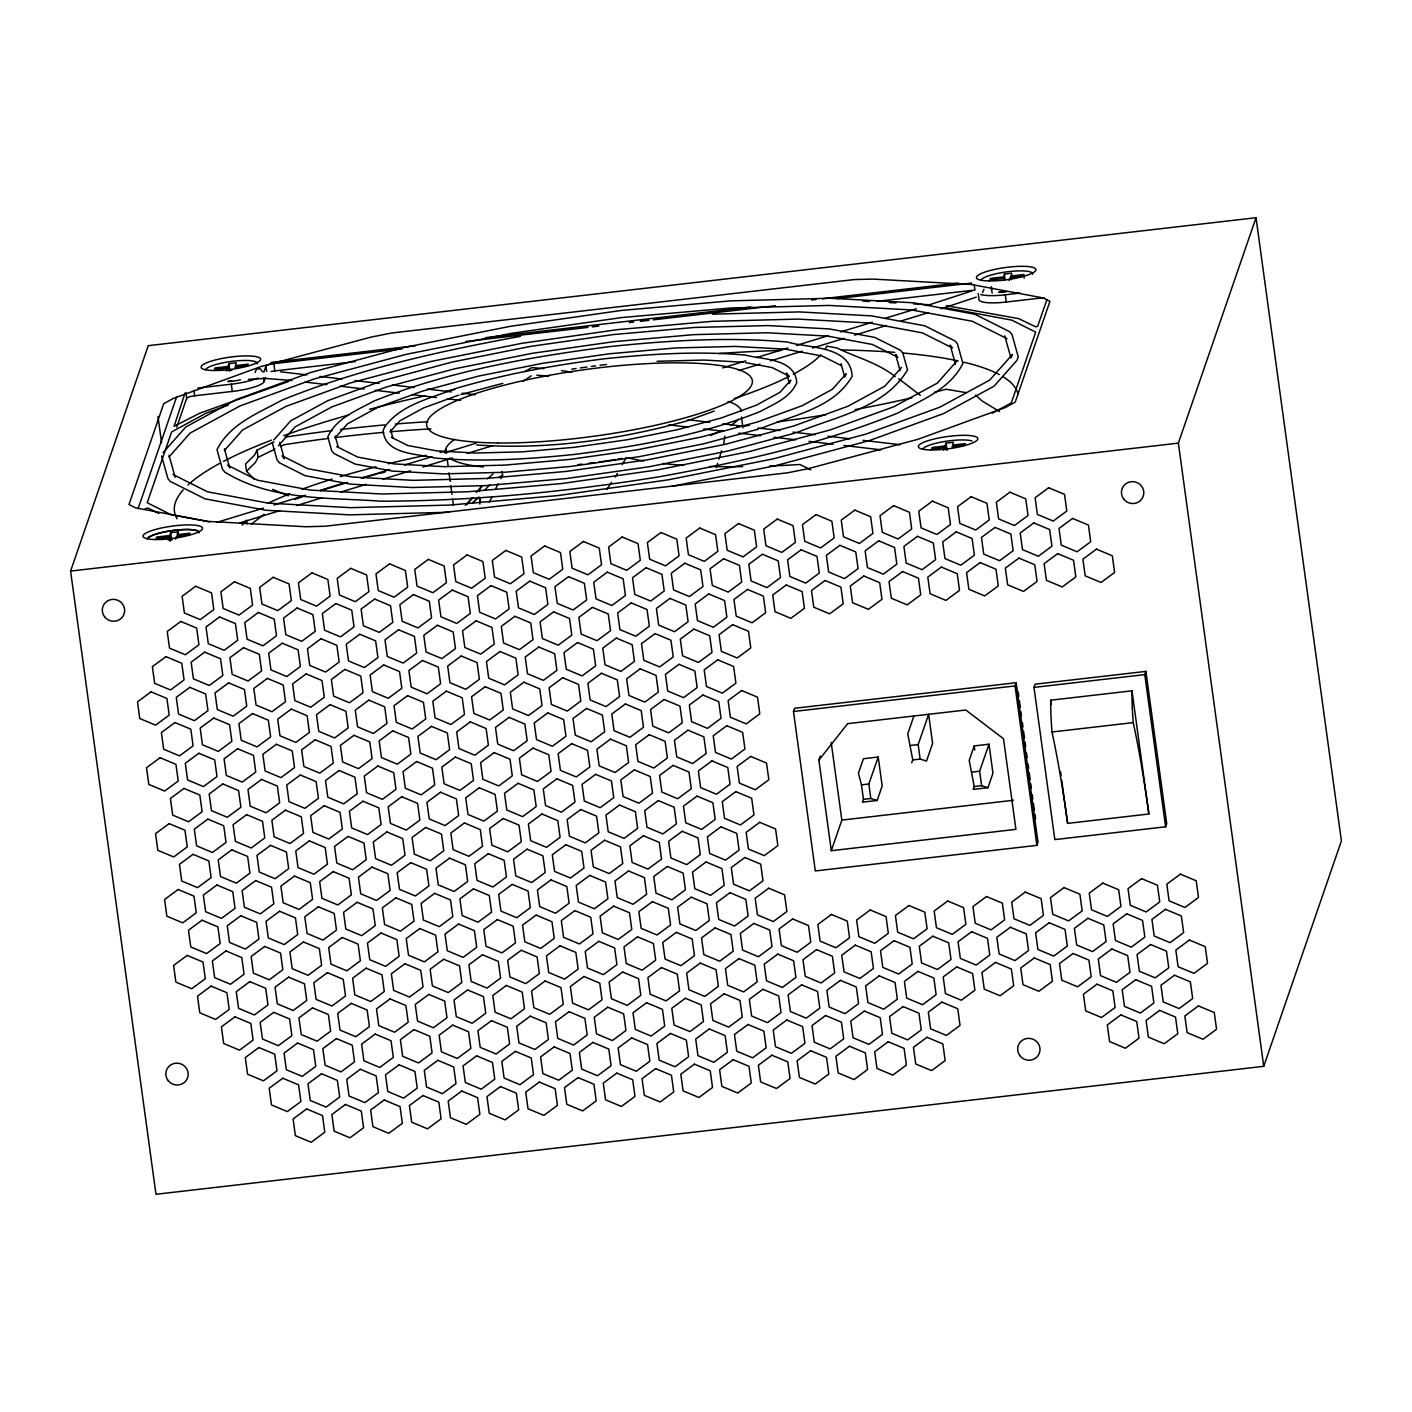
<?xml version="1.0" encoding="UTF-8"?>
<svg xmlns="http://www.w3.org/2000/svg" width="1412" height="1412" viewBox="0 0 1412 1412"><rect width="100%" height="100%" fill="white"/><g stroke="black" fill="none" stroke-linecap="round" stroke-linejoin="round"><path stroke-width="1.5" d="M723.615 444.462L724.868 436.149M716.343 467.443L717.667 463.277M718.99 459.094L721.62 450.746M70.6 571.083L148.26 345.675L1256.027 217.713L1341.4 840.917L1263.74 1066.325L155.973 1194.287L70.6 571.083L1178.367 443.121L1256.027 217.713M138.094 508.655L176.712 396.56M185.007 393.065L174.1 426.3L199.816 413.186L288.63 381.469M176.747 427.165L186.702 398.255L185.96 392.818M178.547 535.466L178.053 531.847L170.658 532.712L169.687 535.519L156.767 537.019L156.22 538.625L169.14 537.125L168.169 539.949L171.858 539.525M226.414 370.879L227.385 368.073L214.465 369.556L215.012 367.95L227.932 366.467L228.903 363.643L236.298 362.796L235.327 365.602L248.247 364.12L247.682 365.726L234.763 367.208M175.547 539.102L176.518 536.278L189.455 534.777L190.002 533.171L177.082 534.671L178.053 531.847M263.779 372.291L265.897 366.132A7.466 1.536 -7.8 0 1 273.84 363.661L402.208 348.835M186.702 398.255A7.466 1.536 -7.8 0 1 194.644 395.784L232.309 391.442A29.881 6.107 -7.8 0 0 264.062 381.593L265.474 377.481M793.473 711.507L794.585 708.294L1016.146 682.702L1037.979 842.117L1036.867 845.347L815.306 870.939L793.473 711.507L1015.034 685.914L1016.146 682.702M818.889 760.115L847.659 723.65L965.808 710.007L1003.508 738.776L1015.916 829.356L831.297 850.695L818.889 760.115L820.284 756.02M992.195 293.043L991.047 287.571M943.604 450.375L944.575 447.551L931.655 449.051L932.202 447.445L945.14 445.945L946.111 443.121L953.488 442.274L952.518 445.098L965.437 443.597L964.89 445.204L951.97 446.704M1003.879 280.511L1004.356 274.069L1011.733 273.204L1011.257 279.647M1009.245 280.459L1010.215 277.635L1023.135 276.152L1023.682 274.546L1010.763 276.028M831.297 850.695L841.834 820.09L831.191 742.447M878.211 757.008L868.839 783.995L870.833 798.486L877.187 800.48L882.182 785.99L878.211 757.008L863.438 758.721L858.443 773.211L861.461 784.86L863.456 799.351L862.414 802.192L877.187 800.48M1046.927 299.45L1037.679 326.296L1035.72 326.825L1018.582 318.6L946.428 305.698M913.864 716.078L907.757 733.799L912.77 759.938L911.728 762.78M974.209 745.924L969.214 760.415L974.227 786.555L973.186 789.396L987.959 787.684L992.954 773.194L988.982 744.212L974.209 745.924L974.774 750.054M988.982 744.212L979.628 771.199L981.605 785.69L987.959 787.684M1033.99 687.415L1035.102 684.185L1145.873 671.388L1166.718 823.567L1165.606 826.797L1054.835 839.593L1033.99 687.415L1144.761 674.618L1145.873 671.388M920.147 759.091L918.171 744.583L928.637 714.366L932.608 743.365L926.501 761.068L920.147 759.091L912.77 759.938M255.06 372.486L256.49 369.132L260.179 368.709L262.455 371.638M982.54 292.584L983.97 289.266M489.346 502.354L492.011 496.6M273.946 441.85L257.072 450.11L254.531 455.105L245.547 464.001L246.535 471.255L254.284 479.462M274.934 449.087L258.061 457.364L255.519 462.342L246.535 471.255M495.577 488.94L498.207 483.769M500.836 478.615L502.601 475.173L502.107 471.555M622.304 464.601L626.222 457.506M606.913 489.382L611.572 482.304M615.067 477.009L617.397 473.461M466.613 504.366L472.137 497.659M476.285 492.629L481.81 485.922A314.276 64.264 -7.8 0 0 479.321 491.535M163.033 452.687L185.854 426.936L236.192 399.578L310.605 372.503L404.026 347.511L510.085 326.349L621.562 310.428L730.851 300.844L830.521 298.25L913.758 302.821L974.898 314.258L1009.774 331.767L1012.033 334.591L1018.299 357.077L1016.887 360.413L994.066 386.164L943.728 413.522L869.315 440.597L775.894 465.589L671.953 486.328M168.999 456.941L190.214 433.007L240.111 405.897L313.888 379.051L406.497 354.271L511.638 333.285L622.145 317.506L730.498 308.01L829.285 305.433L911.817 309.969M224.384 450.552L242.635 429.954L286.001 406.391L350.105 383.058L430.589 361.543L521.946 343.292L617.979 329.578L712.142 321.336L797.992 319.094L869.704 323.03L922.371 332.879L952.429 347.952L950.17 345.128L955.518 364.314M273.822 439.891L290.713 420.829L327.972 400.584L383.058 380.534L452.211 362.037L530.718 346.364L613.249 334.573L694.157 327.478L767.916 325.572L829.55 328.961L874.805 337.415L900.627 350.37L902.868 353.194L907.528 369.873C884.671 408.35 835.233 416.593 796.862 432.566M278.376 445.733L295.073 426.901L331.891 406.885L386.323 387.065L454.682 368.797L532.271 353.3L613.832 341.669L693.786 334.644L766.698 332.755L827.591 336.091L872.334 344.457L897.855 357.271L895.596 354.43L900.132 370.721M335.138 437.791L347.493 423.847L377.781 407.38L422.559 391.089L478.774 376.051L542.579 363.308L609.666 353.741L675.43 347.97L735.405 346.417L785.496 349.17L822.278 356.036L841.358 365.62M390.489 431.419L399.914 420.794L423.671 407.891L458.776 395.095M901.562 367.367L884.847 386.2L848.03 406.215L793.597 426.036L725.238 444.303L647.649 459.8L566.088 471.432L486.134 478.456L413.222 480.345L352.329 477.009L307.587 468.643L282.082 455.829L284.324 458.671L279.788 442.38M956.948 360.978L937.286 383.146L893.92 406.709L829.815 430.042L749.331 451.558L657.974 469.808L561.941 483.522L467.778 491.764L381.928 494.006L310.216 490.07L257.549 480.221L227.491 465.148M242.105 525.105L246.57 520.269L247.065 523.887M465.36 505.337L473.108 497.677M477.327 498.418L472.561 502.919L477.309 498.383M251.548 523.976L264.009 514.427M522.952 381.434L531.194 375.857M992.195 413.292L1011.292 402.914L1035.684 332.12L1011.857 320.153L945.157 307.692M145.224 508.549L148.084 508.091L158.903 513.527M280.423 446.492L284.077 444.762A314.276 64.264 -7.8 0 1 328.731 438.373M972.127 290.89L927.013 305.539M976.257 297.138L941.045 308.787M228.32 405.12L205.993 413.239L171.611 431.931L147.219 502.725L171.046 514.692L209.77 521.928M690.203 419.805L714.295 411.033M760.644 428.56C792.344 415.287 833.715 408.545 852.142 376.263C850.73 345.269 808.37 348.482 787.437 342.022C727.992 336.709 668.3 340.504 609.084 346.664C529.218 357.06 448.963 371.021 373.862 401.079C356.83 410.451 336.462 417.987 327.796 436.837L331.626 450.604L333.867 453.428L355.171 464.107L392.483 471.078L443.297 473.885L504.119 472.296L570.836 466.437L638.877 456.729L703.617 443.809L758.526 429.124M217.06 522.299L263.409 508.143M273.946 504.931L305.539 495.277M320.295 490.776L347.67 482.41M362.425 477.909L389.8 469.543M404.556 465.042L431.948 456.694M444.586 452.828L476.179 443.174M722.662 367.914L745.836 360.854M756.373 357.624L787.984 347.987M796.403 345.41L827.997 335.756M840.652 331.908L872.245 322.254M884.883 318.388L916.494 308.751M239.775 522.899L279.788 510.685M296.626 505.549L321.901 497.818M340.857 492.047L366.132 484.316M382.97 479.18L410.345 470.814M422.982 466.966L452.475 457.965M467.213 453.464L492.488 445.751M738.882 370.509L759.938 364.084M770.475 360.872L802.051 351.235M812.588 348.005L844.182 338.368M854.701 335.156L886.295 325.501M901.032 321.001L928.425 312.652M460.877 394.548L502.866 383.323M688.191 420.529C619.674 439.714 547.874 449.969 476.709 444.956M794.779 433.131L727.709 451.063L649.202 466.737L566.671 478.527L485.763 485.622L412.004 487.528L350.37 484.139L305.116 475.685L279.294 462.73L277.052 459.906L272.392 443.227M520.41 336.356C439.432 351.235 358.577 368.991 282.082 400.09C258.078 413.275 230.05 423.688 217.007 449.634L222.461 469.208L224.72 472.032C271.122 500.872 328.255 497.324 380.693 501.189C474.167 501.101 567.306 491.641 659.51 476.744C740.488 461.865 821.343 444.109 897.838 413.01C921.842 399.825 949.87 389.412 962.913 363.466L957.46 343.893L955.2 341.069L924.86 325.837L871.645 315.882L799.227 311.911L712.495 314.17M1003.385 276.876L990.447 278.376L989.9 279.982L1002.82 278.499M270.945 362.46L415.41 345.763M485.463 337.68L750.319 307.075M811.618 299.997L815.995 299.485M822.561 298.726L958.271 283.053M465.889 341.475L587.939 327.39M592.299 326.878L598.829 326.119M629.346 322.607L633.706 322.095M640.254 321.336L648.973 320.33M653.315 319.836L775.382 305.733M836.892 298.62L971.774 283.035M228.25 370.668L231.956 370.244M271.069 371.55A7.466 1.536 -7.8 0 1 274.828 370.915L355.33 361.613M877.046 301.338L974.951 290.042L974.209 284.606M197.839 388.053L231.321 384.188A29.881 6.107 -7.8 0 0 258.008 378.01M980.811 294.526A29.881 6.107 -7.8 0 0 1005.273 294.79L1019.923 293.096M978.198 293.572L978.957 299.009A29.881 6.107 -7.8 0 0 1006.279 302.027L1043.945 297.685M1050.74 700.193L1131.983 690.821L1148.856 814L1067.613 823.39A185.166 18.638 83.4 0 0 1051.993 731.998A67.458 6.795 83.4 0 1 1050.74 700.193L1051.34 704.517M910.775 745.448L918.171 744.583M1051.993 731.998L1133.236 722.609A67.458 6.795 83.4 0 1 1131.983 690.821M861.461 784.86L868.839 783.995M972.233 772.064L979.628 771.199M863.456 799.351L870.833 798.486M974.227 786.555L981.605 785.69M841.834 820.09L1013.428 800.269M248.459 379.369L265.103 378.398L291.931 380.516M966.373 392.66L946.199 389.235A314.276 64.264 -7.8 0 1 934.356 392.324M657.074 361.295L704.111 360.06L743.383 362.231M449.069 512.256L349.399 514.85L266.162 510.279L205.022 498.842L170.146 481.351L167.887 478.509L161.621 456.023M862.944 301.109L869.545 301.462M889.313 302.556L895.896 302.909M913.476 303.88L931.037 304.851M524.929 371.568L531.742 367.614A314.276 64.264 -7.8 0 1 543.691 368.585M280.547 371.797L306.828 374.904M319.977 376.439L341.88 379.016M355.012 380.569L379.104 383.393M392.236 384.946L414.14 387.523M427.289 389.077L451.381 391.901M462.324 393.189L475.456 394.742M687.891 419.735L709.795 422.312M722.926 423.847L744.83 426.424M757.979 427.977L779.865 430.554M793.014 432.107L814.918 434.684M828.05 436.22L849.953 438.797M863.085 440.35L900.327 444.727M305.08 382.07L326.984 384.646M340.133 386.182L364.225 389.024M375.186 390.312L399.278 393.154M412.428 394.689L436.52 397.531M447.48 398.819L460.612 400.373M668.741 424.853L688.456 427.183M703.794 428.983L723.509 431.295M738.847 433.113L760.75 435.69M773.9 437.226L795.803 439.803M808.952 441.356L833.062 444.198M844.005 445.486L881.247 449.863M913.97 310.375L972.427 321.301L1007.003 338.651M745.448 362.602L772.24 367.614L788.69 375.874L786.449 373.05L789.361 383.517L790.773 380.163L780.006 392.307L756.25 405.226L721.144 418.005L677.054 429.777L627.016 439.785L574.419 447.286L522.846 451.805L475.809 453.04L436.537 450.869L407.697 445.486L391.23 437.226M272.622 489.364L288.313 495.841M810.753 469.878L799.898 464.495A314.276 64.264 -7.8 0 1 769.593 466.013M336.656 446.527L357.642 457.064L394.425 463.93L444.515 466.684L504.49 465.13L570.254 459.359L637.341 449.793L701.146 437.049L757.361 422.011L802.14 405.721L832.427 389.253L846.159 373.774L844.747 377.11L841.022 363.749M172.917 474.45L207.493 491.8L268.103 503.131L350.635 507.667L449.422 505.09L557.775 495.594L668.282 479.815L773.423 458.829L866.033 434.066L939.81 407.203L989.706 380.093L1012.333 354.571L1010.921 357.924L1004.762 335.827M895.226 376.669C877.893 362.707 856.484 357.554 837.016 348.005L826.867 346.116A314.276 64.264 -7.8 0 1 825.385 348.958M898.685 378.698L920.289 395.289M999.555 411.58L982.046 400.937L975.639 395.042M390.559 429.583L392.889 437.949M335.173 435.99L338.368 447.445M224.402 448.787L229.75 467.972M168.999 455.176L175.159 477.274M991.33 286.76L991.895 289.495M1178.367 443.121L1263.74 1066.325M1144.761 674.618L1165.606 826.797M1023.682 274.546L1024.177 278.164M1004.356 274.069L1005.097 279.505M1005.273 294.79L1006.279 302.027M1060.518 771.517L1061.1 775.841M1061.7 780.165L1067.613 823.39M1018.193 692.004L1018.793 696.381M1019.393 700.74L1020.276 707.288M1020.876 711.666L1021.476 716.025M1022.376 722.591L1022.976 726.951M1023.576 731.328L1024.477 737.876M1025.077 742.235L1025.677 746.613M1026.559 753.161L1027.159 757.52M1028.06 764.086L1028.66 768.446M1029.26 772.823L1030.16 779.371M1030.76 783.731L1031.36 788.108M1032.243 794.656L1032.843 799.015M1033.443 803.393L1034.343 809.941M1034.943 814.3L1035.543 818.678M1015.034 685.914L1036.867 845.347M946.111 443.121L947.099 450.375M945.14 445.945L945.634 449.563M741.441 417.017L742.924 427.836M445.733 448.981L446.316 453.305M448.998 472.773L450.181 481.421M450.763 485.746L451.946 494.394M452.546 498.736L453.428 505.214M273.84 363.661L274.828 370.915M265.897 366.132L266.656 371.568M263.567 377.957L264.062 381.593M257.072 450.11L258.061 457.364M228.903 363.643L229.891 370.897M231.321 384.188L232.309 391.442M227.932 366.467L228.426 370.085M193.903 390.347L194.644 395.784M157.968 416.522L161.55 442.733M170.658 532.712L171.664 539.949M169.687 535.519L170.428 540.955M169.14 537.125L169.634 540.761M447.392 460.436L448.133 466.278M1133.236 722.609A185.166 18.638 83.4 0 1 1148.856 814M1003.385 291.684A14.95 3.053 -7.8 0 1 999.943 291.772M980.952 280.247A26.157 5.348 -7.8 0 1 1008.786 271.616A26.157 5.348 -7.8 0 1 1032.631 274.299M231.727 380.922A14.95 3.053 -7.8 0 1 227.95 381.258M205.499 369.82A26.157 5.348 -7.8 0 1 233.351 361.19A26.157 5.348 -7.8 0 1 257.196 363.872M147.254 538.89A26.157 5.348 -7.8 0 1 175.053 530.259A26.157 5.348 -7.8 0 1 198.951 532.906A26.157 5.348 -7.8 0 0 175.3 530.206A26.157 5.348 -7.8 0 0 147.413 538.819M922.707 449.316A26.157 5.348 -7.8 0 1 943.781 441.638A26.157 5.348 -7.8 0 1 971.95 440.932M479.903 504.155A314.276 64.264 -7.8 0 1 480.309 498.789M484.828 490.264A314.276 64.264 -7.8 0 1 489.77 484.934M498.913 477.644A314.276 64.264 -7.8 0 1 502.601 475.173M480.627 502.001A314.276 64.264 -7.8 0 1 478.915 496.918M487.528 478.897A314.276 64.264 -7.8 0 1 492.982 474.061M742.677 466.666A314.276 64.264 -7.8 0 1 709.742 466.454M683.726 465.289A314.276 64.264 -7.8 0 1 663.058 463.524M643.819 460.965A314.276 64.264 -7.8 0 1 628.022 457.929M268.121 503.202A314.276 64.264 -7.8 0 1 289.937 493.776M301.78 489.276A314.276 64.264 -7.8 0 1 332.173 479.092M340.257 476.621A314.276 64.264 -7.8 0 1 376.016 466.807M388.159 463.789A314.276 64.264 -7.8 0 1 425.93 455.282M440.032 452.422A314.276 64.264 -7.8 0 1 446.139 451.24M294.931 499.46A314.276 64.264 -7.8 0 1 302.768 496.53M320.506 490.37A314.276 64.264 -7.8 0 1 343.257 483.275M361.295 478.174A314.276 64.264 -7.8 0 1 377.004 474.044M378.998 473.532A314.276 64.264 -7.8 0 1 385.07 472.032M911.817 397.796A314.276 64.264 -7.8 0 1 855.037 409.621M825.861 414.722A314.276 64.264 -7.8 0 1 777.077 421.959M749.401 425.365A314.276 64.264 -7.8 0 1 736.693 426.742M820.884 354.783A314.276 64.264 -7.8 0 1 793.35 374.198M789.326 376.298A314.276 64.264 -7.8 0 1 734.417 398.502M536.789 375.151A314.276 64.264 -7.8 0 1 548.509 376.192M561.605 370.632A314.276 64.264 -7.8 0 1 571.842 372.203M335.103 437.561A314.276 64.264 -7.8 0 1 383.764 432.337M390.012 431.79A314.276 64.264 -7.8 0 1 430.942 428.877M285.206 437.19A314.276 64.264 -7.8 0 1 331.996 430.589M340.504 429.548A314.276 64.264 -7.8 0 1 384.858 424.906M395.254 424.024A314.276 64.264 -7.8 0 1 427.942 421.747M738.317 419.329A149.443 30.552 -7.8 0 1 730.798 425.436M721.691 430.519A149.443 30.552 -7.8 0 1 710.589 435.425M622.004 458.423A149.443 30.552 -7.8 0 1 617.662 459.147M615.491 459.518A149.443 30.552 -7.8 0 1 598.953 462.006M594.77 462.571A149.443 30.552 -7.8 0 1 588.539 463.365M582.344 464.124A149.443 30.552 -7.8 0 1 577.949 464.601M483.345 466.984A149.443 30.552 -7.8 0 1 449.528 458.088M445.415 452.475A149.443 30.552 -7.8 0 1 454.558 439.397M728.08 401.414A149.443 30.552 -7.8 0 1 741.459 411.351M177.1 518.786A425.912 87.103 -7.8 0 1 183.189 489.893M187.937 485.04A425.912 87.103 -7.8 0 1 219.601 463.454M223.537 461.353A425.912 87.103 -7.8 0 1 271.616 440.12M283.759 435.62A425.912 87.103 -7.8 0 1 348.605 415.004M369.485 409.321A425.912 87.103 -7.8 0 1 425.506 395.713M446.368 391.195A425.912 87.103 -7.8 0 1 454.876 389.43M571.719 369.167A425.912 87.103 -7.8 0 1 576.078 368.55M580.438 367.932A425.912 87.103 -7.8 0 1 586.968 367.032M591.31 366.449A425.912 87.103 -7.8 0 1 595.67 365.867M600.012 365.302A425.912 87.103 -7.8 0 1 606.507 364.472M719.202 353.477A425.912 87.103 -7.8 0 1 781.189 350.405M841.358 349.964A425.912 87.103 -7.8 0 1 894.749 352.347M902.868 353.018A425.912 87.103 -7.8 0 1 958.06 360.89M964.043 362.249A425.912 87.103 -7.8 0 1 999.308 374.586M1002.82 376.58A425.912 87.103 -7.8 0 1 1018.14 394.477M1006.297 291.807A16.061 3.283 -7.8 0 1 998.531 292.266M240.446 379.828A16.061 3.283 -7.8 0 1 228.267 381.575M163.721 403.691L128.986 504.543L135.693 507.914L207.688 521.363L305.698 526.747L324.884 526.252L787.49 472.808L807.893 468.749L917.888 439.326L1005.52 407.433L1015.193 402.173L1049.946 301.321L1043.239 297.95L971.244 284.483L873.234 279.099L854.048 279.594L391.442 333.038L371.038 337.115L261.026 366.52L173.411 398.413L163.721 403.691M384.594 427.095L383.181 430.431C384.841 454.911 417.299 453.393 434.596 458.017C481.386 462.201 528.37 459.2 575.002 454.364C637.871 446.174 701.058 435.196 760.168 411.527C773.758 404.079 790.226 397.955 796.739 382.67C795.08 358.189 762.621 359.707 745.324 355.083C698.534 350.9 651.55 353.9 604.918 358.736C554.457 365.02 504.313 374.109 455.494 388.565C430.819 398.484 401.043 404.22 384.594 427.095M195.686 586.262L182.113 596.288L184.39 612.967L200.239 619.603L213.812 609.56L211.535 592.899L195.686 586.262M180.807 621.457L167.234 631.482L169.528 648.143L185.378 654.78L198.933 644.755L196.656 628.075L180.807 621.457M234.445 581.779L220.89 591.822L223.167 608.484L239.016 615.12L252.589 605.077L250.295 588.416L234.445 581.779M165.928 656.633L152.372 666.676L154.649 683.337L170.499 689.974L184.072 679.931L181.777 663.269L165.928 656.633M219.584 616.973L206.011 626.999L208.288 643.678L224.137 650.297L237.71 640.271L235.433 623.61L219.584 616.973M273.222 577.296L259.649 587.339L261.944 604.001L277.793 610.637L291.366 600.612L289.072 583.933L273.222 577.296M151.066 691.827L137.494 701.852L139.77 718.532L155.62 725.15L169.193 715.125L166.916 698.463L151.066 691.827M204.705 652.15L191.132 662.193L193.426 678.854L209.276 685.491L222.849 675.465L220.554 658.786L204.705 652.15M258.343 612.49L244.788 622.533L247.065 639.195L262.914 645.831L276.487 635.788L274.21 619.127L258.343 612.49M311.999 572.831L298.426 582.856L300.703 599.518L316.553 606.154L330.126 596.129L327.849 579.467L311.999 572.831M189.826 687.344L176.271 697.369L178.547 714.048L194.397 720.685L207.97 710.642L205.675 693.98L189.826 687.344M243.482 647.684L229.909 657.71L232.186 674.371L248.035 681.008L261.608 670.982L259.331 654.321L243.482 647.684M297.12 608.007L283.547 618.05L285.842 634.712L301.691 641.348L315.264 631.323L312.97 614.644L297.12 608.007M350.758 568.348L337.203 578.373L339.48 595.052L355.33 601.688L368.903 591.646L366.626 574.984L350.758 568.348M174.964 722.538L161.392 732.563L163.668 749.225L179.518 755.861L193.091 745.836L190.814 729.174L174.964 722.538M228.603 682.861L215.03 692.904L217.324 709.565L233.174 716.202L246.747 706.177L244.452 689.497L228.603 682.861M282.241 643.201L268.686 653.226L270.963 669.906L286.812 676.542L300.385 666.499L298.108 649.838L282.241 643.201M335.897 603.542L322.324 613.567L324.601 630.229L340.469 636.865L354.024 626.84L351.747 610.16L335.897 603.542M389.535 563.865L375.963 573.907L378.257 590.569L394.107 597.205L407.68 587.163L405.385 570.501L389.535 563.865M160.085 757.714L146.513 767.757L148.807 784.419L164.657 791.055L178.23 781.012L175.935 764.351L160.085 757.714M213.724 718.055L200.169 728.08L202.445 744.759L218.295 751.396L231.868 741.353L229.591 724.691L213.724 718.055M267.38 678.395L253.807 688.421L256.084 705.082L271.951 711.719L285.506 701.693L283.23 685.014L267.38 678.395M321.018 638.718L307.445 648.761L309.74 665.423L325.59 672.059L339.162 662.016L336.868 645.355L321.018 638.718M374.674 599.059L361.101 609.084L363.378 625.763L379.228 632.382L392.801 622.357L390.524 605.695L374.674 599.059M428.313 559.381L414.74 569.424L417.034 586.086L432.884 592.722L446.439 582.697L444.162 566.018L428.313 559.381M198.863 753.249L185.29 763.274L187.567 779.936L203.434 786.572L216.989 776.547L214.712 759.868L198.863 753.249M252.501 713.572L238.928 723.615L241.223 740.276L257.072 746.913L270.645 736.87L268.351 720.208L252.501 713.572M306.157 673.912L292.584 683.938L294.861 700.617L310.711 707.235L324.283 697.21L322.007 680.549L306.157 673.912M359.795 634.235L346.222 644.278L348.499 660.94L364.367 667.576L377.922 657.551L375.645 640.871L359.795 634.235M413.434 594.576L399.878 604.618L402.155 621.28L418.005 627.916L431.578 617.874L429.283 601.212L413.434 594.576M467.09 554.916L453.517 564.941L455.794 581.603L471.643 588.239L485.216 578.214L482.939 561.552L467.09 554.916M183.984 788.425L170.411 798.468L172.705 815.13L188.555 821.766L202.128 811.723L199.833 795.062L183.984 788.425M237.64 748.766L224.067 758.791L226.344 775.47L242.193 782.089L255.766 772.064L253.489 755.402L237.64 748.766M291.278 709.089L277.705 719.132L279.982 735.793L295.849 742.43L309.404 732.404L307.128 715.725L291.278 709.089M344.916 669.429L331.343 679.454L333.638 696.134L349.488 702.77L363.06 692.727L360.766 676.066L344.916 669.429M398.572 629.77L384.999 639.795L387.276 656.456L403.126 663.093L416.699 653.068L414.422 636.406L398.572 629.77M452.211 590.092L438.638 600.135L440.932 616.797L456.782 623.433L470.337 613.408L468.06 596.729L452.211 590.092M505.849 550.433L492.294 560.458L494.571 577.137L510.42 583.774L523.993 573.731L521.699 557.069L505.849 550.433M169.122 823.62L155.549 833.645L157.826 850.306L173.676 856.943L187.249 846.918L184.972 830.256L169.122 823.62M222.761 783.942L209.188 793.985L211.465 810.647L227.332 817.283L240.887 807.258L238.61 790.579L222.761 783.942M276.399 744.283L262.826 754.308L265.121 770.987L280.97 777.624L294.543 767.581L292.249 750.919L276.399 744.283M330.055 704.623L316.482 714.648L318.759 731.31L334.609 737.947L348.182 727.921L345.905 711.26L330.055 704.623M383.693 664.946L370.12 674.989L372.415 691.651L388.265 698.287L401.82 688.244L399.543 671.582L383.693 664.946M437.332 625.287L423.776 635.312L426.053 651.991L441.903 658.627L455.476 648.585L453.181 631.923L437.332 625.287M490.988 585.627L477.415 595.652L479.692 612.314L495.541 618.95L509.114 608.925L506.837 592.246L490.988 585.627M544.626 545.95L531.053 555.993L533.348 572.654L549.197 579.291L562.77 569.248L560.476 552.586L544.626 545.95M207.882 819.136L194.309 829.162L196.603 845.841L212.453 852.477L226.026 842.434L223.731 825.773L207.882 819.136M261.538 779.477L247.965 789.502L250.242 806.164L266.091 812.8L279.664 802.775L277.387 786.096L261.538 779.477M315.176 739.8L301.603 749.843L303.898 766.504L319.747 773.141L333.303 763.098L331.026 746.436L315.176 739.8M368.814 700.14L355.259 710.165L357.536 726.845L373.386 733.481L386.959 723.438L384.664 706.777L368.814 700.14M422.47 660.481L408.898 670.506L411.174 687.167L427.024 693.804L440.597 683.779L438.32 667.099L422.47 660.481M476.109 620.803L462.536 630.846L464.83 647.508L480.68 654.144L494.253 644.101L491.958 627.44L476.109 620.803M529.747 581.144L516.192 591.169L518.469 607.848L534.318 614.467L547.891 604.442L545.614 587.78L529.747 581.144M583.403 541.467L569.83 551.51L572.107 568.171L587.957 574.808L601.53 564.782L599.253 548.103L583.403 541.467M193.02 854.331L179.448 864.356L181.724 881.017L197.574 887.654L211.147 877.629L208.87 860.949L193.02 854.331M246.659 814.653L233.086 824.696L235.38 841.358L251.23 847.994L264.785 837.951L262.508 821.29L246.659 814.653M300.297 774.994L286.742 785.019L289.019 801.698L304.868 808.317L318.441 798.292L316.147 781.63L300.297 774.994M353.953 735.317L340.38 745.36L342.657 762.021L358.507 768.657L372.08 758.632L369.803 741.953L353.953 735.317M407.591 695.657L394.019 705.7L396.313 722.362L412.163 728.998L425.736 718.955L423.441 702.293L407.591 695.657M461.23 655.998L447.675 666.023L449.951 682.702L465.801 689.321L479.374 679.296L477.097 662.634L461.23 655.998M514.886 616.32L501.313 626.363L503.59 643.025L519.439 649.661L533.012 639.636L530.736 622.957L514.886 616.32M568.524 576.661L554.951 586.686L557.246 603.365L573.095 610.002L586.668 599.959L584.374 583.297L568.524 576.661M622.18 537.001L608.607 547.026L610.884 563.688L626.734 570.324L640.307 560.299L638.03 543.638L622.18 537.001M178.141 889.507L164.569 899.55L166.863 916.212L182.713 922.848L196.268 912.805L193.991 896.143L178.141 889.507M231.78 849.847L218.225 859.873L220.501 876.552L236.351 883.171L249.924 873.145L247.63 856.484L231.78 849.847M285.436 810.17L271.863 820.213L274.14 836.875L289.99 843.511L303.562 833.486L301.285 816.807L285.436 810.17M339.074 770.511L325.501 780.554L327.796 797.215L343.645 803.852L357.201 793.809L354.924 777.147L339.074 770.511M392.712 730.851L379.157 740.876L381.434 757.538L397.284 764.174L410.857 754.149L408.58 737.488L392.712 730.851M446.368 691.174L432.796 701.217L435.072 717.878L450.922 724.515L464.495 714.49L462.218 697.81L446.368 691.174M500.007 651.514L486.434 661.54L488.728 678.219L504.578 684.855L518.151 674.812L515.857 658.151L500.007 651.514M553.645 611.855L540.09 621.88L542.367 638.542L558.217 645.178L571.789 635.153L569.513 618.491L553.645 611.855M607.301 572.178L593.728 582.221L596.005 598.882L611.873 605.519L625.428 595.476L623.151 578.814L607.301 572.178M660.94 532.518L647.367 542.543L649.661 559.223L665.511 565.859L679.084 555.816L676.789 539.155L660.94 532.518M216.918 885.024L203.346 895.067L205.623 911.728L221.472 918.365L235.045 908.34L232.768 891.66L216.918 885.024M270.557 845.364L256.984 855.39L259.279 872.069L275.128 878.705L288.683 868.662L286.407 852.001L270.557 845.364M324.195 805.705L310.64 815.73L312.917 832.392L328.767 839.028L342.339 829.003L340.045 812.341L324.195 805.705M377.851 766.028L364.278 776.07L366.555 792.732L382.405 799.368L395.978 789.343L393.701 772.664L377.851 766.028M431.49 726.368L417.917 736.393L420.211 753.073L436.061 759.709L449.634 749.666L447.339 733.005L431.49 726.368M485.128 686.709L471.573 696.734L473.85 713.395L489.699 720.032L503.272 710.007L500.995 693.327L485.128 686.709M538.784 647.031L525.211 657.074L527.488 673.736L543.355 680.372L556.91 670.329L554.634 653.668L538.784 647.031M592.422 607.372L578.849 617.397L581.144 634.076L596.994 640.713L610.566 630.67L608.272 614.008L592.422 607.372M646.078 567.712L632.505 577.737L634.782 594.399L650.632 601.035L664.205 591.01L661.928 574.331L646.078 567.712M699.717 528.035L686.144 538.078L688.438 554.74L704.288 561.376L717.843 551.333L715.566 534.671L699.717 528.035M202.04 920.218L188.467 930.243L190.761 946.922L206.611 953.559L220.166 943.516L217.889 926.854L202.04 920.218M255.678 880.558L242.123 890.584L244.4 907.245L260.249 913.882L273.822 903.856L271.528 887.195L255.678 880.558M309.334 840.881L295.761 850.924L298.038 867.586L313.888 874.222L327.46 864.179L325.184 847.518L309.334 840.881M362.972 801.222L349.399 811.247L351.694 827.926L367.544 834.563L381.116 824.52L378.822 807.858L362.972 801.222M416.611 761.562L403.055 771.587L405.332 788.249L421.182 794.885L434.755 784.86L432.478 768.181L416.611 761.562M470.267 721.885L456.694 731.928L458.971 748.589L474.838 755.226L488.393 745.183L486.116 728.521L470.267 721.885M523.905 682.225L510.332 692.251L512.627 708.93L528.476 715.549L542.049 705.523L539.755 688.862L523.905 682.225M577.561 642.548L563.988 652.591L566.265 669.253L582.115 675.889L595.688 665.864L593.411 649.185L577.561 642.548M631.199 602.889L617.626 612.932L619.921 629.593L635.771 636.23L649.326 626.187L647.049 609.525L631.199 602.889M684.838 563.229L671.282 573.254L673.559 589.934L689.409 596.552L702.982 586.527L700.687 569.866L684.838 563.229M738.494 523.552L724.921 533.595L727.198 550.256L743.047 556.893L756.62 546.868L754.343 530.188L738.494 523.552M187.161 955.412L173.605 965.437L175.882 982.099L191.732 988.735L205.305 978.71L203.01 962.031L187.161 955.412M240.817 915.735L227.244 925.778L229.521 942.439L245.37 949.076L258.943 939.033L256.666 922.371L240.817 915.735M294.455 876.075L280.882 886.101L283.177 902.78L299.026 909.416L312.599 899.373L310.305 882.712L294.455 876.075M348.093 836.416L334.538 846.441L336.815 863.103L352.665 869.739L366.237 859.714L363.961 843.035L348.093 836.416M401.749 796.739L388.176 806.782L390.453 823.443L406.321 830.079L419.876 820.037L417.599 803.375L401.749 796.739M455.388 757.079L441.815 767.104L444.109 783.784L459.959 790.402L473.532 780.377L471.237 763.715L455.388 757.079M509.044 717.402L495.471 727.445L497.748 744.106L513.597 750.743L527.17 740.718L524.893 724.038L509.044 717.402M562.682 677.742L549.109 687.785L551.404 704.447L567.253 711.083L580.809 701.04L578.532 684.379L562.682 677.742M616.32 638.083L602.765 648.108L605.042 664.77L620.892 671.406L634.465 661.381L632.17 644.719L616.32 638.083M669.976 598.406L656.403 608.448L658.68 625.11L674.53 631.746L688.103 621.721L685.826 605.042L669.976 598.406M723.615 558.746L710.042 568.771L712.336 585.45L728.186 592.087L741.741 582.044L739.464 565.382L723.615 558.746M777.253 519.087L763.698 529.112L765.975 545.773L781.824 552.41L795.397 542.385L793.103 525.723L777.253 519.087M225.938 950.929L212.365 960.954L214.659 977.633L230.509 984.252L244.082 974.227L241.787 957.565L225.938 950.929M279.576 911.252L266.021 921.295L268.298 937.956L284.147 944.593L297.72 934.567L295.443 917.888L279.576 911.252M333.232 871.592L319.659 881.635L321.936 898.297L337.803 904.933L351.359 894.89L349.082 878.229L333.232 871.592M386.87 831.933L373.297 841.958L375.592 858.637L391.442 865.256L405.015 855.231L402.72 838.569L386.87 831.933M440.526 792.256L426.953 802.298L429.23 818.96L445.08 825.596L458.653 815.571L456.376 798.892L440.526 792.256M494.165 752.596L480.592 762.621L482.869 779.3L498.736 785.937L512.291 775.894L510.014 759.232L494.165 752.596M547.803 712.936L534.23 722.962L536.525 739.623L552.374 746.26L565.947 736.234L563.653 719.573L547.803 712.936M601.459 673.259L587.886 683.302L590.163 699.964L606.013 706.6L619.586 696.575L617.309 679.896L601.459 673.259M655.097 633.6L641.525 643.625L643.819 660.304L659.669 666.941L673.224 656.898L670.947 640.236L655.097 633.6M708.736 593.94L695.181 603.965L697.457 620.627L713.307 627.263L726.88 617.238L724.585 600.577L708.736 593.94M762.392 554.263L748.819 564.306L751.096 580.967L766.945 587.604L780.518 577.561L778.241 560.899L762.392 554.263M816.03 514.603L802.457 524.629L804.752 541.308L820.601 547.944L834.174 537.901L831.88 521.24L816.03 514.603M211.059 986.106L197.504 996.148L199.78 1012.81L215.63 1019.446L229.203 1009.421L226.926 992.742L211.059 986.106M264.715 946.446L251.142 956.489L253.419 973.15L269.268 979.787L282.841 969.744L280.564 953.082L264.715 946.446M318.353 906.786L304.78 916.812L307.075 933.473L322.924 940.11L336.497 930.084L334.203 913.423L318.353 906.786M372.009 867.109L358.436 877.152L360.713 893.814L376.563 900.45L390.136 890.425L387.859 873.746L372.009 867.109M425.647 827.45L412.075 837.475L414.351 854.154L430.219 860.79L443.774 850.748L441.497 834.086L425.647 827.45M479.286 787.79L465.713 797.815L468.007 814.477L483.857 821.113L497.43 811.088L495.135 794.427L479.286 787.79M532.942 748.113L519.369 758.156L521.646 774.817L537.495 781.454L551.068 771.429L548.791 754.749L532.942 748.113M586.58 708.453L573.007 718.479L575.302 735.158L591.151 741.794L604.707 731.751L602.43 715.09L586.58 708.453M640.218 668.794L626.663 678.819L628.94 695.481L644.79 702.117L658.363 692.092L656.068 675.413L640.218 668.794M693.874 629.117L680.302 639.159L682.578 655.821L698.428 662.457L712.001 652.415L709.724 635.753L693.874 629.117M747.513 589.457L733.94 599.482L736.234 616.162L752.084 622.798L765.657 612.755L763.362 596.093L747.513 589.457M801.151 549.798L787.596 559.823L789.873 576.484L805.722 583.121L819.295 573.095L817.018 556.416L801.151 549.798M854.807 510.12L841.234 520.163L843.511 536.825L859.378 543.461L872.934 533.418L870.657 516.757L854.807 510.12M249.836 981.64L236.263 991.665L238.557 1008.327L254.407 1014.963L267.98 1004.938L265.685 988.276L249.836 981.64M303.474 941.963L289.919 952.006L292.196 968.667L308.045 975.304L321.618 965.278L319.341 948.599L303.474 941.963M357.13 902.303L343.557 912.328L345.834 929.008L361.701 935.644L375.257 925.601L372.98 908.94L357.13 902.303M410.768 862.644L397.196 872.669L399.49 889.331L415.34 895.967L428.913 885.942L426.618 869.28L410.768 862.644M464.424 822.967L450.852 833.009L453.128 849.671L468.978 856.307L482.551 846.265L480.274 829.603L464.424 822.967M518.063 783.307L504.49 793.332L506.784 810.011L522.634 816.648L536.189 806.605L533.913 789.943L518.063 783.307M571.701 743.647L558.146 753.673L560.423 770.334L576.272 776.971L589.845 766.945L587.551 750.266L571.701 743.647M625.357 703.97L611.784 714.013L614.061 730.675L629.911 737.311L643.484 727.268L641.207 710.607L625.357 703.97M678.995 664.311L665.423 674.336L667.717 691.015L683.567 697.634L697.14 687.609L694.845 670.947L678.995 664.311M732.634 624.633L719.079 634.676L721.355 651.338L737.205 657.974L750.778 647.949L748.501 631.27L732.634 624.633M786.29 584.974L772.717 595.017L774.994 611.678L790.861 618.315L804.416 608.272L802.14 591.61L786.29 584.974M839.928 545.314L826.355 555.34L828.65 572.019L844.5 578.638L858.072 568.612L855.778 551.951L839.928 545.314M893.584 505.637L880.011 515.68L882.288 532.342L898.138 538.978L911.711 528.953L909.434 512.274L893.584 505.637M234.957 1016.817L221.402 1026.859L223.678 1043.521L239.528 1050.157L253.101 1040.114L250.824 1023.453L234.957 1016.817M288.613 977.157L275.04 987.182L277.317 1003.861L293.184 1010.498L306.739 1000.455L304.462 983.793L288.613 977.157M342.251 937.497L328.678 947.523L330.973 964.184L346.822 970.821L360.395 960.795L358.101 944.116L342.251 937.497M395.907 897.82L382.334 907.863L384.611 924.525L400.461 931.161L414.034 921.118L411.757 904.457L395.907 897.82M449.545 858.161L435.973 868.186L438.267 884.865L454.117 891.484L467.672 881.459L465.395 864.797L449.545 858.161M503.184 818.501L489.629 828.526L491.905 845.188L507.755 851.824L521.328 841.799L519.034 825.12L503.184 818.501M556.84 778.824L543.267 788.867L545.544 805.528L561.394 812.165L574.966 802.122L572.69 785.46L556.84 778.824M610.478 739.164L596.905 749.19L599.2 765.869L615.05 772.488L628.622 762.462L626.328 745.801L610.478 739.164M664.117 699.487L650.561 709.53L652.838 726.192L668.688 732.828L682.261 722.803L679.984 706.124L664.117 699.487M717.773 659.828L704.2 669.87L706.477 686.532L722.326 693.168L735.899 683.126L733.622 666.464L717.773 659.828M825.067 580.491L811.494 590.534L813.771 607.195L829.621 613.832L843.193 603.807L840.917 587.127L825.067 580.491M878.705 540.831L865.132 550.856L867.409 567.536L883.277 574.172L896.832 564.129L894.555 547.468L878.705 540.831M932.344 501.172L918.771 511.197L921.065 527.859L936.915 534.495L950.488 524.47L948.193 507.808L932.344 501.172M273.734 1012.351L260.161 1022.376L262.455 1039.038L278.305 1045.674L291.878 1035.649L289.584 1018.97L273.734 1012.351M327.39 972.674L313.817 982.717L316.094 999.378L331.944 1006.015L345.516 995.972L343.24 979.31L327.39 972.674M381.028 933.014L367.455 943.039L369.75 959.719L385.6 966.337L399.155 956.312L396.878 939.651L381.028 933.014M434.667 893.337L421.111 903.38L423.388 920.042L439.238 926.678L452.811 916.653L450.516 899.973L434.667 893.337M488.323 853.678L474.75 863.72L477.027 880.382L492.876 887.018L506.449 876.976L504.172 860.314L488.323 853.678M541.961 814.018L528.388 824.043L530.683 840.722L546.532 847.341L560.087 837.316L557.811 820.654L541.961 814.018M595.599 774.341L582.044 784.384L584.321 801.045L600.171 807.682L613.743 797.656L611.467 780.977L595.599 774.341M649.255 734.681L635.682 744.706L637.959 761.386L653.809 768.022L667.382 757.979L665.105 741.318L649.255 734.681M702.894 695.022L689.321 705.047L691.615 721.708L707.465 728.345L721.038 718.32L718.743 701.658L702.894 695.022M863.826 576.025L850.253 586.051L852.548 602.712L868.398 609.349L881.97 599.323L879.676 582.644L863.826 576.025M917.482 536.348L903.909 546.391L906.186 563.053L922.036 569.689L935.609 559.646L933.332 542.985L917.482 536.348M971.121 496.689L957.548 506.714L959.842 523.393L975.692 530.029L989.247 519.987L986.97 503.325L971.121 496.689M258.873 1047.527L245.3 1057.57L247.577 1074.232L263.426 1080.868L276.999 1070.825L274.722 1054.164L258.873 1047.527M312.511 1007.868L298.938 1017.893L301.233 1034.572L317.082 1041.191L330.637 1031.166L328.361 1014.504L312.511 1007.868M366.149 968.191L352.594 978.234L354.871 994.895L370.721 1001.532L384.293 991.506L381.999 974.827L366.149 968.191M419.805 928.531L406.232 938.556L408.509 955.236L424.359 961.872L437.932 951.829L435.655 935.168L419.805 928.531M473.444 888.872L459.871 898.897L462.165 915.558L478.015 922.195L491.57 912.17L489.293 895.508L473.444 888.872M527.082 849.194L513.527 859.237L515.804 875.899L531.653 882.535L545.226 872.51L542.932 855.831L527.082 849.194M580.738 809.535L567.165 819.56L569.442 836.239L585.292 842.876L598.865 832.833L596.588 816.171L580.738 809.535M634.376 769.875L620.803 779.901L623.098 796.562L638.948 803.199L652.52 793.173L650.226 776.512L634.376 769.875M688.015 730.198L674.459 740.241L676.736 756.903L692.586 763.539L706.159 753.496L703.882 736.835L688.015 730.198M741.671 690.539L728.098 700.564L730.375 717.243L746.242 723.879L759.797 713.837L757.52 697.175L741.671 690.539M902.603 571.542L889.03 581.567L891.325 598.247L907.175 604.865L920.73 594.84L918.453 578.179L902.603 571.542M956.242 531.865L942.687 541.908L944.963 558.57L960.813 565.206L974.386 555.181L972.091 538.501L956.242 531.865M1009.898 492.206L996.325 502.248L998.602 518.91L1014.451 525.546L1028.024 515.504L1025.747 498.842L1009.898 492.206M297.632 1043.044L284.077 1053.087L286.354 1069.749L302.203 1076.385L315.776 1066.36L313.482 1049.681L297.632 1043.044M351.288 1003.385L337.715 1013.41L339.992 1030.089L355.842 1036.726L369.414 1026.683L367.138 1010.021L351.288 1003.385M404.926 963.725L391.353 973.75L393.648 990.412L409.498 997.048L423.053 987.023L420.776 970.362L404.926 963.725M458.565 924.048L445.009 934.091L447.286 950.753L463.136 957.389L476.709 947.364L474.414 930.684L458.565 924.048M512.221 884.389L498.648 894.414L500.925 911.093L516.774 917.729L530.347 907.687L528.07 891.025L512.221 884.389M565.859 844.729L552.286 854.754L554.581 871.416L570.43 878.052L584.003 868.027L581.709 851.348L565.859 844.729M619.497 805.052L605.942 815.095L608.219 831.756L624.069 838.393L637.642 828.35L635.365 811.688L619.497 805.052M673.153 765.392L659.58 775.417L661.857 792.097L677.725 798.733L691.28 788.69L689.003 772.029L673.153 765.392M726.792 725.733L713.219 735.758L715.513 752.419L731.363 759.056L744.936 749.031L742.641 732.351L726.792 725.733M941.38 567.059L927.808 577.102L930.084 593.764L945.934 600.4L959.507 590.357L957.23 573.696L941.38 567.059M995.019 527.4L981.446 537.425L983.74 554.086L999.59 560.723L1013.163 550.698L1010.868 534.036L995.019 527.4M1048.657 487.722L1035.102 497.765L1037.379 514.427L1053.228 521.063L1066.801 511.038L1064.524 494.359L1048.657 487.722M282.771 1078.238L269.198 1088.264L271.475 1104.943L287.324 1111.579L300.897 1101.536L298.62 1084.875L282.771 1078.238M336.409 1038.579L322.836 1048.604L325.131 1065.266L340.98 1071.902L354.536 1061.877L352.259 1045.215L336.409 1038.579M390.047 998.902L376.492 1008.945L378.769 1025.606L394.619 1032.243L408.192 1022.2L405.897 1005.538L390.047 998.902M443.703 959.242L430.13 969.267L432.407 985.947L448.257 992.583L461.83 982.54L459.553 965.879L443.703 959.242M497.342 919.583L483.769 929.608L486.063 946.269L501.913 952.906L515.486 942.881L513.191 926.201L497.342 919.583M550.98 879.905L537.425 889.948L539.702 906.61L555.551 913.246L569.124 903.203L566.847 886.542L550.98 879.905M604.636 840.246L591.063 850.271L593.34 866.95L609.207 873.569L622.763 863.544L620.486 846.882L604.636 840.246M658.274 800.569L644.702 810.612L646.996 827.273L662.846 833.91L676.419 823.884L674.124 807.205L658.274 800.569M711.93 760.909L698.358 770.952L700.634 787.614L716.484 794.25L730.057 784.207L727.78 767.546L711.93 760.909M980.14 562.576L966.585 572.619L968.861 589.281L984.711 595.917L998.284 585.892L995.989 569.212L980.14 562.576M1033.796 522.917L1020.223 532.942L1022.5 549.621L1038.349 556.257L1051.922 546.215L1049.646 529.553L1033.796 522.917M321.53 1073.755L307.975 1083.798L310.252 1100.46L326.101 1107.096L339.674 1097.053L337.38 1080.392L321.53 1073.755M375.186 1034.096L361.613 1044.121L363.89 1060.8L379.74 1067.437L393.313 1057.394L391.036 1040.732L375.186 1034.096M428.824 994.436L415.252 1004.462L417.546 1021.123L433.396 1027.759L446.969 1017.734L444.674 1001.055L428.824 994.436M482.463 954.759L468.908 964.802L471.184 981.464L487.034 988.1L500.607 978.057L498.33 961.396L482.463 954.759M536.119 915.1L522.546 925.125L524.823 941.804L540.69 948.423L554.245 938.398L551.968 921.736L536.119 915.1M589.757 875.422L576.184 885.465L578.479 902.127L594.328 908.763L607.901 898.738L605.607 882.059L589.757 875.422M643.413 835.763L629.84 845.806L632.117 862.467L647.967 869.104L661.54 859.061L659.263 842.399L643.413 835.763M697.051 796.103L683.479 806.128L685.755 822.79L701.623 829.426L715.178 819.401L712.901 802.74L697.051 796.103M750.69 756.426L737.135 766.469L739.411 783.13L755.261 789.767L768.834 779.742L766.539 763.062L750.69 756.426M1018.917 558.111L1005.344 568.136L1007.638 584.797L1023.488 591.434L1037.061 581.409L1034.767 564.729L1018.917 558.111M1072.555 518.433L1059 528.476L1061.277 545.138L1077.127 551.774L1090.699 541.731L1088.423 525.07L1072.555 518.433M306.669 1108.949L293.096 1118.975L295.373 1135.654L311.222 1142.273L324.795 1132.247L322.518 1115.586L306.669 1108.949M360.307 1069.272L346.734 1079.315L349.029 1095.977L364.878 1102.613L378.451 1092.588L376.157 1075.909L360.307 1069.272M413.945 1029.613L400.39 1039.656L402.667 1056.317L418.517 1062.954L432.09 1052.911L429.813 1036.249L413.945 1029.613M467.601 989.953L454.029 999.978L456.305 1016.658L472.155 1023.276L485.728 1013.251L483.451 996.59L467.601 989.953M521.24 950.276L507.667 960.319L509.961 976.98L525.811 983.617L539.384 973.592L537.09 956.912L521.24 950.276M574.896 910.616L561.323 920.642L563.6 937.321L579.449 943.957L593.022 933.914L590.745 917.253L574.896 910.616M628.534 870.957L614.961 880.982L617.238 897.644L633.105 904.28L646.661 894.255L644.384 877.593L628.534 870.957M682.173 831.28L668.6 841.323L670.894 857.984L686.744 864.621L700.317 854.595L698.022 837.916L682.173 831.28M735.828 791.62L722.256 801.645L724.532 818.325L740.382 824.961L753.955 814.918L751.678 798.257L735.828 791.62M1057.694 553.628L1044.121 563.653L1046.398 580.332L1062.265 586.951L1075.82 576.926L1073.544 560.264L1057.694 553.628M345.428 1104.466L331.873 1114.509L334.15 1131.171L350 1137.807L363.572 1127.764L361.295 1111.103L345.428 1104.466M399.084 1064.807L385.511 1074.832L387.788 1091.494L403.638 1098.13L417.211 1088.105L414.934 1071.443L399.084 1064.807M452.722 1025.13L439.15 1035.172L441.444 1051.834L457.294 1058.471L470.867 1048.445L468.572 1031.766L452.722 1025.13M506.361 985.47L492.806 995.495L495.082 1012.175L510.932 1018.811L524.505 1008.768L522.228 992.106L506.361 985.47M560.017 945.811L546.444 955.836L548.721 972.497L564.588 979.134L578.143 969.109L575.867 952.447L560.017 945.811M613.655 906.133L600.082 916.176L602.377 932.838L618.227 939.474L631.799 929.431L629.505 912.77L613.655 906.133M667.311 866.474L653.738 876.499L656.015 893.178L671.865 899.815L685.438 889.772L683.161 873.11L667.311 866.474M720.95 826.814L707.377 836.839L709.671 853.501L725.521 860.137L739.076 850.112L736.799 833.433L720.95 826.814M1096.471 549.144L1082.898 559.187L1085.175 575.849L1101.025 582.485L1114.597 572.442L1112.321 555.781L1096.471 549.144M384.205 1099.983L370.632 1110.026L372.927 1126.688L388.777 1133.324L402.349 1123.299L400.055 1106.62L384.205 1099.983M437.844 1060.324L424.288 1070.349L426.565 1087.028L442.415 1093.665L455.988 1083.622L453.711 1066.96L437.844 1060.324M491.5 1020.664L477.927 1030.689L480.204 1047.351L496.071 1053.987L509.626 1043.962L507.349 1027.283L491.5 1020.664M545.138 980.987L531.565 991.03L533.86 1007.691L549.709 1014.328L563.282 1004.285L560.988 987.623L545.138 980.987M598.794 941.327L585.221 951.353L587.498 968.032L603.348 974.668L616.92 964.625L614.644 947.964L598.794 941.327M652.432 901.668L638.859 911.693L641.154 928.355L657.004 934.991L670.559 924.966L668.282 908.287L652.432 901.668M706.071 861.991L692.515 872.034L694.792 888.695L710.642 895.332L724.215 885.289L721.92 868.627L706.071 861.991M759.727 822.331L746.154 832.356L748.431 849.036L764.28 855.654L777.853 845.629L775.576 828.968L759.727 822.331M422.982 1095.518L409.409 1105.543L411.686 1122.205L427.554 1128.841L441.109 1118.816L438.832 1102.137L422.982 1095.518M476.621 1055.841L463.048 1065.883L465.342 1082.545L481.192 1089.181L494.765 1079.139L492.47 1062.477L476.621 1055.841M530.277 1016.181L516.704 1026.206L518.981 1042.886L534.83 1049.504L548.403 1039.479L546.126 1022.817L530.277 1016.181M583.915 976.504L570.342 986.547L572.637 1003.208L588.486 1009.845L602.042 999.82L599.765 983.14L583.915 976.504M637.553 936.844L623.998 946.887L626.275 963.549L642.125 970.185L655.697 960.142L653.403 943.481L637.553 936.844M691.209 897.185L677.636 907.21L679.913 923.889L695.763 930.508L709.336 920.483L707.059 903.821L691.209 897.185M744.848 857.508L731.275 867.55L733.569 884.212L749.419 890.848L762.992 880.823L760.697 864.144L744.848 857.508M461.759 1091.035L448.186 1101.06L450.463 1117.739L466.313 1124.358L479.886 1114.333L477.609 1097.671L461.759 1091.035M515.398 1051.358L501.825 1061.4L504.119 1078.062L519.969 1084.698L533.524 1074.673L531.247 1057.994L515.398 1051.358M569.036 1011.698L555.481 1021.741L557.758 1038.402L573.607 1045.039L587.18 1034.996L584.886 1018.334L569.036 1011.698M622.692 972.038L609.119 982.064L611.396 998.725L627.246 1005.362L640.819 995.336L638.542 978.675L622.692 972.038M676.33 932.361L662.757 942.404L665.052 959.066L680.902 965.702L694.457 955.677L692.18 938.998L676.33 932.361M729.969 892.702L716.413 902.727L718.69 919.406L734.54 926.043L748.113 916L745.818 899.338L729.969 892.702M500.519 1086.552L486.963 1096.577L489.24 1113.256L505.09 1119.892L518.663 1109.85L516.368 1093.188L500.519 1086.552M554.175 1046.892L540.602 1056.917L542.879 1073.579L558.728 1080.215L572.301 1070.19L570.024 1053.528L554.175 1046.892M607.813 1007.215L594.24 1017.258L596.535 1033.919L612.384 1040.556L625.94 1030.531L623.663 1013.851L607.813 1007.215M661.451 967.555L647.896 977.581L650.173 994.26L666.023 1000.896L679.596 990.853L677.301 974.192L661.451 967.555M715.107 927.896L701.535 937.921L703.811 954.583L719.661 961.219L733.234 951.194L730.957 934.532L715.107 927.896M768.746 888.219L755.173 898.261L757.467 914.923L773.317 921.559L786.89 911.517L784.595 894.855L768.746 888.219M539.296 1082.069L525.723 1092.111L528.017 1108.773L543.867 1115.409L557.422 1105.367L555.145 1088.705L539.296 1082.069M592.934 1042.409L579.379 1052.434L581.656 1069.113L597.505 1075.75L611.078 1065.707L608.784 1049.045L592.934 1042.409M646.59 1002.749L633.017 1012.775L635.294 1029.436L651.144 1036.073L664.717 1026.047L662.44 1009.368L646.59 1002.749M700.228 963.072L686.656 973.115L688.95 989.777L704.8 996.413L718.373 986.37L716.078 969.709L700.228 963.072M753.867 923.413L740.312 933.438L742.588 950.117L758.438 956.736L772.011 946.711L769.734 930.049L753.867 923.413M578.073 1077.603L564.5 1087.628L566.777 1104.29L582.626 1110.926L596.199 1100.901L593.923 1084.222L578.073 1077.603M631.711 1037.926L618.138 1047.969L620.433 1064.63L636.282 1071.267L649.855 1061.224L647.561 1044.562L631.711 1037.926M685.35 998.266L671.794 1008.292L674.071 1024.971L689.921 1031.59L703.494 1021.564L701.217 1004.903L685.35 998.266M739.005 958.589L725.433 968.632L727.709 985.294L743.577 991.93L757.132 981.905L754.855 965.226L739.005 958.589M792.644 918.93L779.071 928.972L781.365 945.634L797.215 952.27L810.788 942.228L808.494 925.566L792.644 918.93M616.832 1073.12L603.277 1083.145L605.554 1099.824L621.404 1106.443L634.976 1096.418L632.7 1079.756L616.832 1073.12M670.488 1033.443L656.915 1043.486L659.192 1060.147L675.042 1066.784L688.615 1056.758L686.338 1040.079L670.488 1033.443M724.127 993.783L710.554 1003.826L712.848 1020.488L728.698 1027.124L742.271 1017.081L739.976 1000.42L724.127 993.783M777.783 954.124L764.21 964.149L766.487 980.811L782.336 987.447L795.909 977.422L793.632 960.76L777.783 954.124M831.421 914.447L817.848 924.489L820.125 941.151L835.992 947.787L849.547 937.762L847.271 921.083L831.421 914.447M655.609 1068.637L642.036 1078.662L644.331 1095.341L660.181 1101.978L673.753 1091.935L671.459 1075.273L655.609 1068.637M709.265 1028.977L695.692 1039.003L697.969 1055.664L713.819 1062.301L727.392 1052.275L725.115 1035.614L709.265 1028.977M762.904 989.3L749.331 999.343L751.608 1016.005L767.475 1022.641L781.03 1012.616L778.753 995.937L762.904 989.3M816.542 949.641L802.969 959.666L805.264 976.345L821.113 982.981L834.686 972.939L832.392 956.277L816.542 949.641M870.198 909.981L856.625 920.006L858.902 936.668L874.752 943.304L888.324 933.279L886.048 916.6L870.198 909.981M694.386 1064.154L680.813 1074.197L683.09 1090.858L698.958 1097.495L712.513 1087.452L710.236 1070.79L694.386 1064.154M748.025 1024.494L734.452 1034.519L736.746 1051.199L752.596 1057.835L766.169 1047.792L763.874 1031.131L748.025 1024.494M801.681 984.835L788.108 994.86L790.385 1011.521L806.234 1018.158L819.807 1008.133L817.53 991.453L801.681 984.835M855.319 945.157L841.746 955.2L844.041 971.862L859.89 978.498L873.446 968.456L871.169 951.794L855.319 945.157M908.957 905.498L895.402 915.523L897.679 932.202L913.529 938.821L927.102 928.796L924.807 912.134L908.957 905.498M733.163 1059.688L719.59 1069.714L721.867 1086.375L737.717 1093.012L751.29 1082.986L749.013 1066.307L733.163 1059.688M786.802 1020.011L773.229 1030.054L775.523 1046.716L791.373 1053.352L804.928 1043.309L802.651 1026.648L786.802 1020.011M840.44 980.352L826.885 990.377L829.162 1007.056L845.011 1013.675L858.584 1003.65L856.29 986.988L840.44 980.352M894.096 940.674L880.523 950.717L882.8 967.379L898.65 974.015L912.223 963.99L909.946 947.311L894.096 940.674M947.734 901.015L934.162 911.058L936.456 927.719L952.306 934.356L965.879 924.313L963.584 907.651L947.734 901.015M771.923 1055.205L758.368 1065.23L760.644 1081.91L776.494 1088.528L790.067 1078.503L787.772 1061.842L771.923 1055.205M825.579 1015.528L812.006 1025.571L814.283 1042.232L830.132 1048.869L843.705 1038.844L841.428 1022.164L825.579 1015.528M879.217 975.868L865.644 985.894L867.939 1002.573L883.788 1009.209L897.344 999.166L895.067 982.505L879.217 975.868M932.855 936.209L919.3 946.234L921.577 962.896L937.427 969.532L951 959.507L948.723 942.845L932.855 936.209M986.511 896.532L972.939 906.575L975.215 923.236L991.065 929.873L1004.638 919.847L1002.361 903.168L986.511 896.532M810.7 1050.722L797.127 1060.747L799.421 1077.427L815.271 1084.063L828.826 1074.02L826.549 1057.359L810.7 1050.722M864.338 1011.063L850.783 1021.088L853.06 1037.749L868.909 1044.386L882.482 1034.361L880.188 1017.699L864.338 1011.063M917.994 971.385L904.421 981.428L906.698 998.09L922.548 1004.726L936.121 994.683L933.844 978.022L917.994 971.385M971.632 931.726L958.06 941.751L960.354 958.43L976.204 965.067L989.777 955.024L987.482 938.362L971.632 931.726M1025.271 892.066L1011.716 902.091L1013.992 918.753L1029.842 925.389L1043.415 915.364L1041.138 898.685L1025.271 892.066M849.477 1046.239L835.904 1056.282L838.181 1072.943L854.031 1079.58L867.603 1069.537L865.327 1052.875L849.477 1046.239M903.115 1006.579L889.542 1016.605L891.837 1033.284L907.687 1039.92L921.259 1029.878L918.965 1013.216L903.115 1006.579M956.754 966.92L943.198 976.945L945.475 993.607L961.325 1000.243L974.898 990.218L972.621 973.539L956.754 966.92M1010.41 927.243L996.837 937.286L999.114 953.947L1014.981 960.584L1028.536 950.541L1026.259 933.879L1010.41 927.243M1064.048 887.583L1050.475 897.608L1052.77 914.288L1068.619 920.906L1082.192 910.881L1079.898 894.22L1064.048 887.583M888.236 1041.756L874.681 1051.799L876.958 1068.46L892.808 1075.097L906.38 1065.072L904.104 1048.392L888.236 1041.756M941.892 1002.096L928.319 1012.139L930.596 1028.801L946.464 1035.437L960.019 1025.394L957.742 1008.733L941.892 1002.096M995.531 962.437L981.958 972.462L984.252 989.141L1000.102 995.76L1013.675 985.735L1011.38 969.073L995.531 962.437M1049.187 922.76L1035.614 932.802L1037.891 949.464L1053.74 956.101L1067.313 946.075L1065.036 929.396L1049.187 922.76M1102.825 883.1L1089.252 893.125L1091.547 909.805L1107.396 916.441L1120.951 906.398L1118.675 889.736L1102.825 883.1M927.013 1037.291L913.44 1047.316L915.735 1063.977L931.585 1070.614L945.157 1060.588L942.863 1043.927L927.013 1037.291M1034.308 957.954L1020.735 967.979L1023.012 984.658L1038.879 991.295L1052.434 981.252L1050.157 964.59L1034.308 957.954M1087.946 918.294L1074.373 928.319L1076.668 944.981L1092.517 951.617L1106.09 941.592L1103.796 924.931L1087.946 918.294M1141.602 878.617L1128.029 888.66L1130.306 905.321L1146.156 911.958L1159.729 901.933L1157.452 885.253L1141.602 878.617M1073.085 953.471L1059.512 963.513L1061.789 980.175L1077.638 986.812L1091.211 976.769L1088.934 960.107L1073.085 953.471M1126.723 913.811L1113.15 923.836L1115.445 940.516L1131.294 947.152L1144.85 937.109L1142.573 920.447L1126.723 913.811M1180.361 874.152L1166.806 884.177L1169.083 900.838L1184.933 907.475L1198.506 897.45L1196.211 880.77L1180.361 874.152M1111.844 949.005L1098.289 959.03L1100.566 975.692L1116.415 982.328L1129.988 972.303L1127.694 955.624L1111.844 949.005M1165.5 909.328L1151.927 919.371L1154.204 936.032L1170.054 942.669L1183.627 932.626L1181.35 915.964L1165.5 909.328M1096.983 984.182L1083.41 994.224L1085.687 1010.886L1101.536 1017.522L1115.109 1007.48L1112.832 990.818L1096.983 984.182M1150.621 944.522L1137.048 954.547L1139.343 971.227L1155.192 977.845L1168.765 967.82L1166.471 951.158L1150.621 944.522M1135.742 979.699L1122.187 989.741L1124.464 1006.403L1140.314 1013.039L1153.886 1003.014L1151.61 986.335L1135.742 979.699M1189.398 940.039L1175.825 950.064L1178.102 966.743L1193.952 973.38L1207.525 963.337L1205.248 946.675L1189.398 940.039M1120.881 1014.893L1107.308 1024.918L1109.585 1041.597L1125.435 1048.233L1139.007 1038.191L1136.731 1021.529L1120.881 1014.893M1174.519 975.233L1160.946 985.258L1163.241 1001.92L1179.091 1008.556L1192.663 998.531L1190.369 981.852L1174.519 975.233M1159.64 1010.41L1146.085 1020.452L1148.362 1037.114L1164.212 1043.75L1177.784 1033.708L1175.508 1017.046L1159.64 1010.41M1198.417 1005.926L1184.844 1015.969L1187.139 1032.631L1202.989 1039.267L1216.562 1029.242L1214.267 1012.563L1198.417 1005.926M497.659 442.98A164.392 33.623 -7.8 0 0 751.943 384.152A164.392 33.623 -7.8 0 0 518.804 381.628A164.392 33.623 -7.8 0 0 497.659 442.98M168.169 1080.621A11.208 10.908 19 0 0 187.355 1078.415A11.208 10.908 19 0 0 175.529 1063.218A11.208 10.908 19 0 0 168.169 1080.621M104.629 616.85A11.208 10.908 19 0 0 123.815 614.626A11.208 10.908 19 0 0 111.989 599.429A11.208 10.908 19 0 0 104.629 616.85M1123.775 499.124A11.208 10.908 19 0 0 1142.979 496.9A11.208 10.908 19 0 0 1131.136 481.704A11.208 10.908 19 0 0 1123.775 499.124M1019.993 1055.841A11.208 10.908 19 0 0 1039.179 1053.617A11.208 10.908 19 0 0 1027.354 1038.42A11.208 10.908 19 0 0 1019.993 1055.841M989.3 280.935A30.023 6.142 -7.8 0 0 1035.826 270.221A30.023 6.142 -7.8 0 0 993.36 269.71A30.023 6.142 -7.8 0 0 989.3 280.935M213.989 370.526A30.023 6.142 -7.8 0 0 260.514 359.813A30.023 6.142 -7.8 0 0 218.048 359.301A30.023 6.142 -7.8 0 0 213.989 370.526M155.902 539.543A30.023 6.142 -7.8 0 0 202.428 528.829A30.023 6.142 -7.8 0 0 159.962 528.317A30.023 6.142 -7.8 0 0 155.902 539.543M931.214 449.951A30.023 6.142 -7.8 0 0 977.739 439.238A30.023 6.142 -7.8 0 0 935.273 438.726A30.023 6.142 -7.8 0 0 931.214 449.951"/></g></svg>
